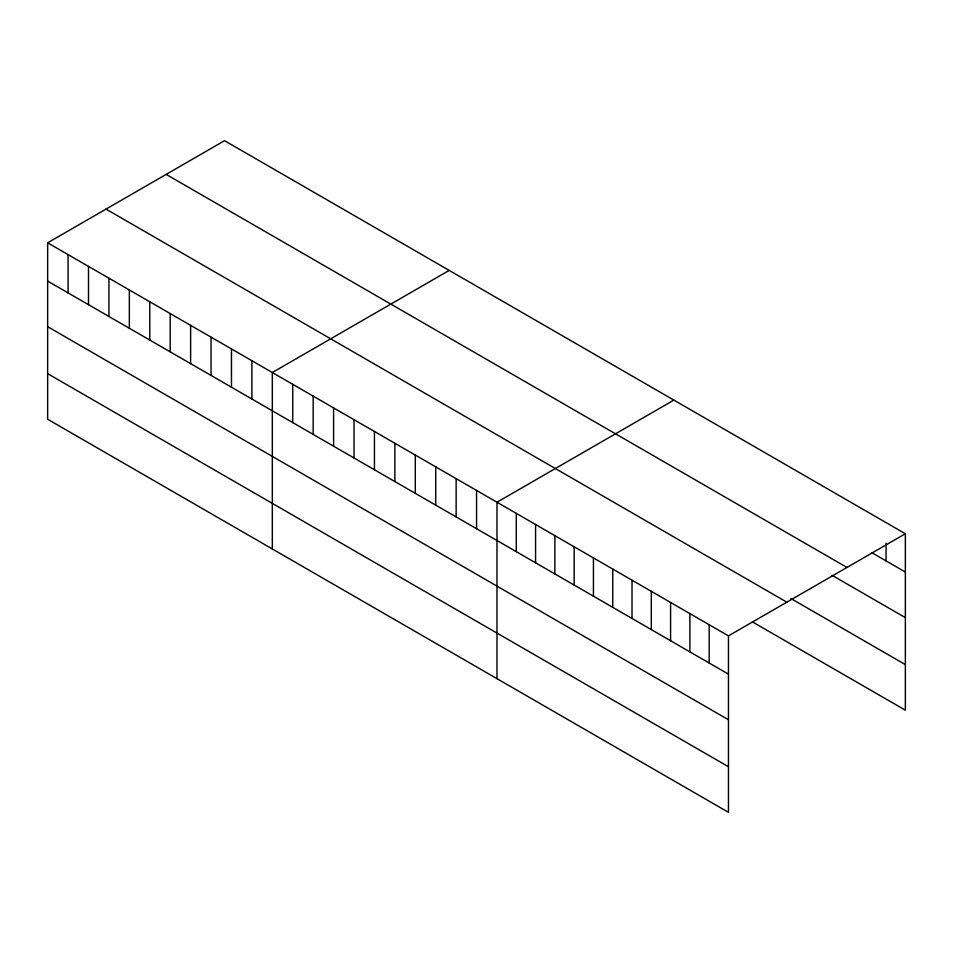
<?xml version="1.0" encoding="UTF-8"?>
<svg xmlns="http://www.w3.org/2000/svg" width="953" height="953" viewBox="0 0 953 953"><rect width="100%" height="100%" fill="white"/><g stroke="black" fill="none" stroke-linecap="round" stroke-linejoin="round"><path stroke-width="1.43" d="M47.65 242.812L728.461 635.877L728.461 812.313L47.65 419.249L47.65 242.812L224.539 140.687L905.35 533.751L905.35 710.188L752.322 621.832M449.208 270.402L272.32 372.516L272.32 548.964M673.878 400.105L496.989 502.231L496.989 678.667M728.461 635.877L905.35 533.751M871.912 552.728L905.35 572.038M166.167 174.387L846.979 567.452M832.052 575.302L905.35 617.627M790.895 598.52L905.35 664.598M106.021 209.112L786.833 602.177M47.65 281.087L728.461 674.152M47.65 326.688L728.461 719.753M47.65 373.659L728.461 766.724M886.064 543.234L886.064 560.9M709.175 624.739L709.175 663.026M689.889 613.601L689.889 651.888M670.59 602.463L670.59 640.75M651.304 591.325L651.304 629.611M632.018 580.186L632.018 618.473M612.731 569.048L612.731 607.335M593.433 557.922L593.433 596.197M574.147 546.784L574.147 585.059M554.86 535.646L554.86 573.92M535.562 524.507L535.562 562.794M516.276 513.369L516.276 551.656M476.56 490.438L476.56 528.724M456.142 478.644L456.142 516.931M435.712 466.851L435.712 505.138M415.294 455.069L415.294 493.344M394.864 443.276L394.864 481.551M374.446 431.483L374.446 469.769M354.016 419.689L354.016 457.976M333.598 407.896L333.598 446.183M313.168 396.103L313.168 434.389M292.738 384.309L292.738 422.596M251.89 360.734L251.89 399.009M231.472 348.941L231.472 387.216M211.042 337.148L211.042 375.422M190.624 325.354L190.624 363.641M170.194 313.561L170.194 351.848M149.776 301.767L149.776 340.054M129.346 289.974L129.346 328.261M108.928 278.181L108.928 316.467M88.498 266.399L88.498 304.674M68.08 254.606L68.08 292.881"/></g></svg>
